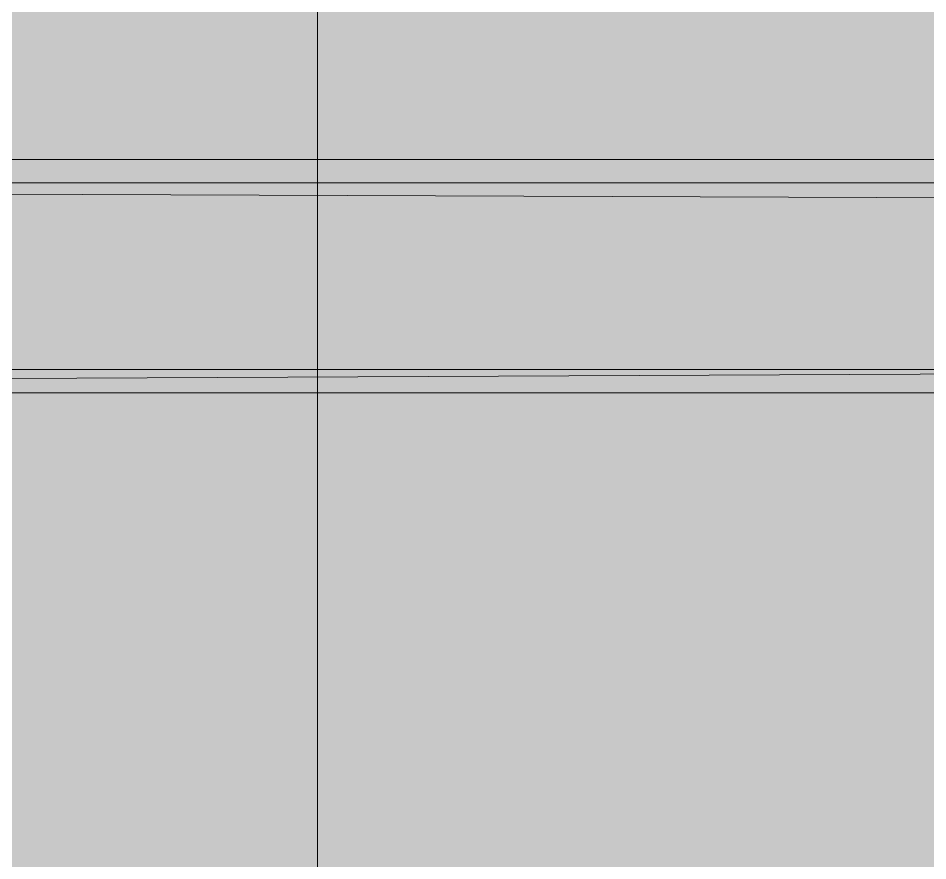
# Model space of a CAD drawing. Header units: millimetres. Extents: x 141848 to 1648660, y -821378 to -151356.
# Drawn here: x 196825.4 to 196919, y -270678.3 to -270591.7 of the extents above; entities that cross this region are included whole.
import ezdxf

# ---------------------------------------------------------------- set-up
doc = ezdxf.new("R2010")
doc.units = ezdxf.units.MM
doc.header["$MEASUREMENT"] = 0
doc.layers.add('Sols_ Dalles', color=7, linetype='Continuous')

# ---------------------------------------------------------------- blocks, each defined once
blk = doc.blocks.new('Dalle_27_1', base_point=(175316.986, -265609.826))
at = {"layer": 'Sols_ Dalles', "linetype": 'Continuous', "lineweight": 0, "true_color": 0x2e271c}
blk.add_hatch(color=250, dxfattribs=at).paths.add_polyline_path([(175316.986, -265609.826, 0.414214), (173316.986, -267609.826), (173316.986, -273599.031, 0.415791), (175327.752, -275599.002), (194877.901, -275451.732, 0.414214), (196867.106, -273440.995), (196856.22, -271418.783, -0.001346), (196856.191, -271408.017), (196856.191, -267609.826), (196856.191, -267109.826, 0.414214), (195356.191, -265609.826), (190394.714, -265609.826), (190394.714, -270609.826), (190571.148, -270609.826), (190571.148, -267596.842), (195571.148, -267563.708), (195571.148, -271408.017), (195571.16, -271408.017, 0.001346), (195571.207, -271425.7), (195571.091, -271425.701), (195581.991, -273450.488), (175394.714, -273590.232), (175394.714, -271810.115), (175394.714, -270609.826), (175394.714, -265609.826)])
at = {"layer": 'Sols_ Dalles', "color": 250, "linetype": 'Continuous', "lineweight": 5, "true_color": 0x1f1f1f, "flags": 128}
blk.add_lwpolyline([(196867.106, -273440.995), (196856.22, -271418.783, -0.001346), (196856.191, -271408.017), (196856.191, -267609.826), (196856.191, -267109.826, 0.414214), (195356.191, -265609.826), (190394.714, -265609.826)], format="xyb", dxfattribs=at)
blk = doc.blocks.new('Forme_24_1')
at = {"color": 7, "linetype": 'Continuous', "lineweight": 20, "flags": 128}
for points in [[(197040.782, -270608.61), (196514.318, -270608.61)], [(196514.318, -270608.61), (197040.782, -270610.603)], [(197040.782, -270627.81), (196514.318, -270627.81)]]:
    blk.add_lwpolyline(points, dxfattribs=at)
blk = doc.blocks.new('Forme_25_1')
at = {"color": 7, "linetype": 'Continuous', "lineweight": 20, "flags": 128}
for points in [[(196513.37, -270606.21), (197033.83, -270606.21)], [(196513.37, -270630.21), (197033.83, -270627.746)], [(196513.37, -270630.21), (197033.83, -270630.21)]]:
    blk.add_lwpolyline(points, dxfattribs=at)

msp = doc.modelspace()

# ---------------------------------------------------------------- hatches: boundary and pattern name
at = {"linetype": 'Continuous', "lineweight": 0, "true_color": 0x6f6f6f}
h = msp.add_hatch(color=8, dxfattribs=at)
h.paths.add_polyline_path([(141848.442, -295062.571), (269220.821, -293826.868), (269220.821, -270902.734), (268763.049, -270902.734), (254213.6, -271040.575), (254213.6, -163437.635), (153156.2, -163437.635), (153156.2, -271040.575), (153182.962, -271040.57), (153183.146, -272000.514, -0.409427), (149183.681, -275935.042), (141848.442, -275935.042)])
h.paths.add_polyline_path([(158435.584, -260639.953), (155145.584, -260639.953), (155145.584, -248364.953), (155145.584, -243089.974), (155145.584, -242189.974), (158435.584, -242189.974)], flags=0)
h.paths.add_polyline_path([(161503.433, -171995.57), (161503.433, -193810.571), (161503.433, -230015.57), (161503.433, -260810.571), (196775.042, -260810.571), (196775.042, -222495.57), (186955.542, -222495.57), (186955.542, -218295.57), (196754.55, -218295.57), (196754.55, -208495.57), (196754.55, -204495.57), (193355.542, -204495.57), (193355.542, -195161.535), (195576.034, -195161.535), (195576.034, -189810.571), (217850.068, -189810.571), (217850.068, -262266.885), (245610.045, -262266.885), (245610.045, -253395.571), (245626.034, -253395.571), (246426.034, -253395.571), (247826.034, -253395.571), (247826.034, -248005.571), (247826.034, -246605.571), (245626.034, -246605.571), (245610.045, -246605.571), (245610.045, -171995.57), (212806.28, -171995.57)], flags=0)
h.paths.add_polyline_path([(162737.042, -269433.913, -0.090319), (162858.773, -268727.623, -0.201449), (163912.639, -267592.74, -0.104211), (164718.006, -267415.055), (165317.979, -267409.371, -0.104045), (166125.354, -267571.244, -0.238255), (167284.257, -268953.318, -0.055189), (167336.836, -269390.334), (167338.931, -269611.438), (167351.046, -270890.267), (167092.583, -271892.761, -0.267949), (165370.083, -272909.124), (164770.11, -272914.808, -0.193717), (163379.252, -272370.185, -0.070569), (163028.663, -271931.262, -0.131652), (162751.253, -270933.845)], flags=0)
h.paths.add_polyline_path([(175327.752, -275599.002, -0.415791), (173316.986, -273599.031), (173316.986, -273452.052), (173330.488, -267377.824, -0.380557), (175316.986, -265609.826), (175394.714, -265609.826), (175394.714, -270609.826), (190394.714, -270609.826), (190394.714, -265609.826), (195356.191, -265609.826, -0.414214), (196856.191, -267109.826), (196856.191, -273660.699, -0.345502), (195137.285, -275433.432)], flags=0)
h.paths.add_polyline_path([(205510.093, -271504.083, -0.134474), (205230.948, -270484.937), (205230.948, -268984.937, -0.414214), (207230.948, -266984.937), (207830.948, -266984.937, -0.414214), (209830.948, -268984.937), (209830.948, -270484.937, -0.12882), (209574.03, -271465.581, -0.270936), (207830.948, -272484.937), (207230.948, -272484.937, -0.26498)], flags=0)
h.paths.add_polyline_path([(217862.687, -273329.325), (217869.949, -267730.336, -0.098562), (218100.718, -266943.721), (218117.681, -266951.545, -0.258849), (219955.479, -265605.827), (219953.141, -265587.294), (220637.569, -265587.294), (220637.569, -265687.294), (220637.569, -270687.294), (250537.569, -270687.294), (250537.569, -265687.294), (252208.004, -265687.294), (254186.294, -265687.294), (254186.294, -267687.294), (254186.294, -271062.255, 0.001346), (254186.323, -271073.021), (254197.209, -273095.233, -0.414214), (252208.004, -275105.97), (243484.534, -275105.97, -0.005189), (243431.438, -275116.103), (235447.992, -275196.191), (220071.012, -275253.24, -0.386553), (217873.089, -273475.385, -0.025189)], flags=0)
at = {"layer": 'Sols_ Dalles', "linetype": 'Continuous', "lineweight": 0, "true_color": 0x2e271c}
h = msp.add_hatch(color=250, dxfattribs=at)
edge = h.paths.add_edge_path()
edge.add_line((190394.714, -270609.826), (190571.148, -270609.826))
edge.add_line((190571.148, -270609.826), (190571.148, -267596.842))
edge.add_line((190571.148, -267596.842), (190571.148, -267563.708))
edge.add_line((190571.148, -267563.708), (195571.148, -267563.708))
edge.add_line((195571.148, -267563.708), (195571.148, -271263.708))
edge.add_line((195571.148, -271263.708), (196856.191, -271263.708))
edge.add_line((196856.191, -271263.708), (196856.191, -267609.826))
edge.add_line((196856.191, -267609.826), (196856.191, -267109.826))
edge.add_arc((195356.191, -267109.826), 1500, 0, 90)
edge.add_line((195356.191, -265609.826), (190394.714, -265609.826))
edge.add_line((190394.714, -265609.826), (190394.714, -270609.826))

# ---------------------------------------------------------------- linework, layer by layer
at = {"color": 9, "linetype": 'Continuous', "lineweight": 5}
msp.add_lwpolyline([(173316.986, -273452.052), (173316.986, -273599.031, 0.415791), (175327.752, -275599.002), (195137.285, -275433.432, 0.345502), (196856.191, -273660.699), (196856.191, -267109.826, 0.414214), (195356.191, -265609.826), (190394.714, -265609.826), (190394.714, -270609.826), (175394.714, -270609.826), (175394.714, -265609.826), (175316.986, -265609.826, 0.380557), (173330.488, -267377.824)], format="xyb", close=True, dxfattribs=at)
at = {"color": 7, "linetype": 'Continuous', "lineweight": 20, "flags": 128}
for points in [[(196513.37, -270606.21), (197033.83, -270606.21)], [(197040.782, -270608.61), (196514.318, -270608.61)], [(196514.318, -270608.61), (197040.782, -270610.603)], [(196513.37, -270630.21), (197033.83, -270627.746)], [(197040.782, -270627.81), (196514.318, -270627.81)], [(196513.37, -270630.21), (197033.83, -270630.21)]]:
    msp.add_lwpolyline(points, dxfattribs=at)
at = {"layer": 'Sols_ Dalles', "color": 7, "linetype": 'Continuous', "lineweight": 5, "flags": 128}
msp.add_lwpolyline([(190394.714, -270609.826), (190571.148, -270609.826), (190571.148, -267596.842), (190571.148, -267563.708), (195571.148, -267563.708), (195571.148, -271263.708), (196856.191, -271263.708), (196856.191, -267609.826), (196856.191, -267109.826, 0.414214), (195356.191, -265609.826), (190394.714, -265609.826)], format="xyb", close=True, dxfattribs=at)

# ---------------------------------------------------------------- block references
at = {"linetype": 'Continuous', "lineweight": 0}
for name in ['Forme_25_1', 'Forme_24_1']:
    msp.add_blockref(name, (0, 0), dxfattribs=at)
at = {"layer": 'Sols_ Dalles', "color": 250, "linetype": 'Continuous', "lineweight": 5, "true_color": 0x1f1f1f}
msp.add_blockref('Dalle_27_1', (175316.986, -265609.826), dxfattribs=at)

doc.saveas('drawing.dxf')
